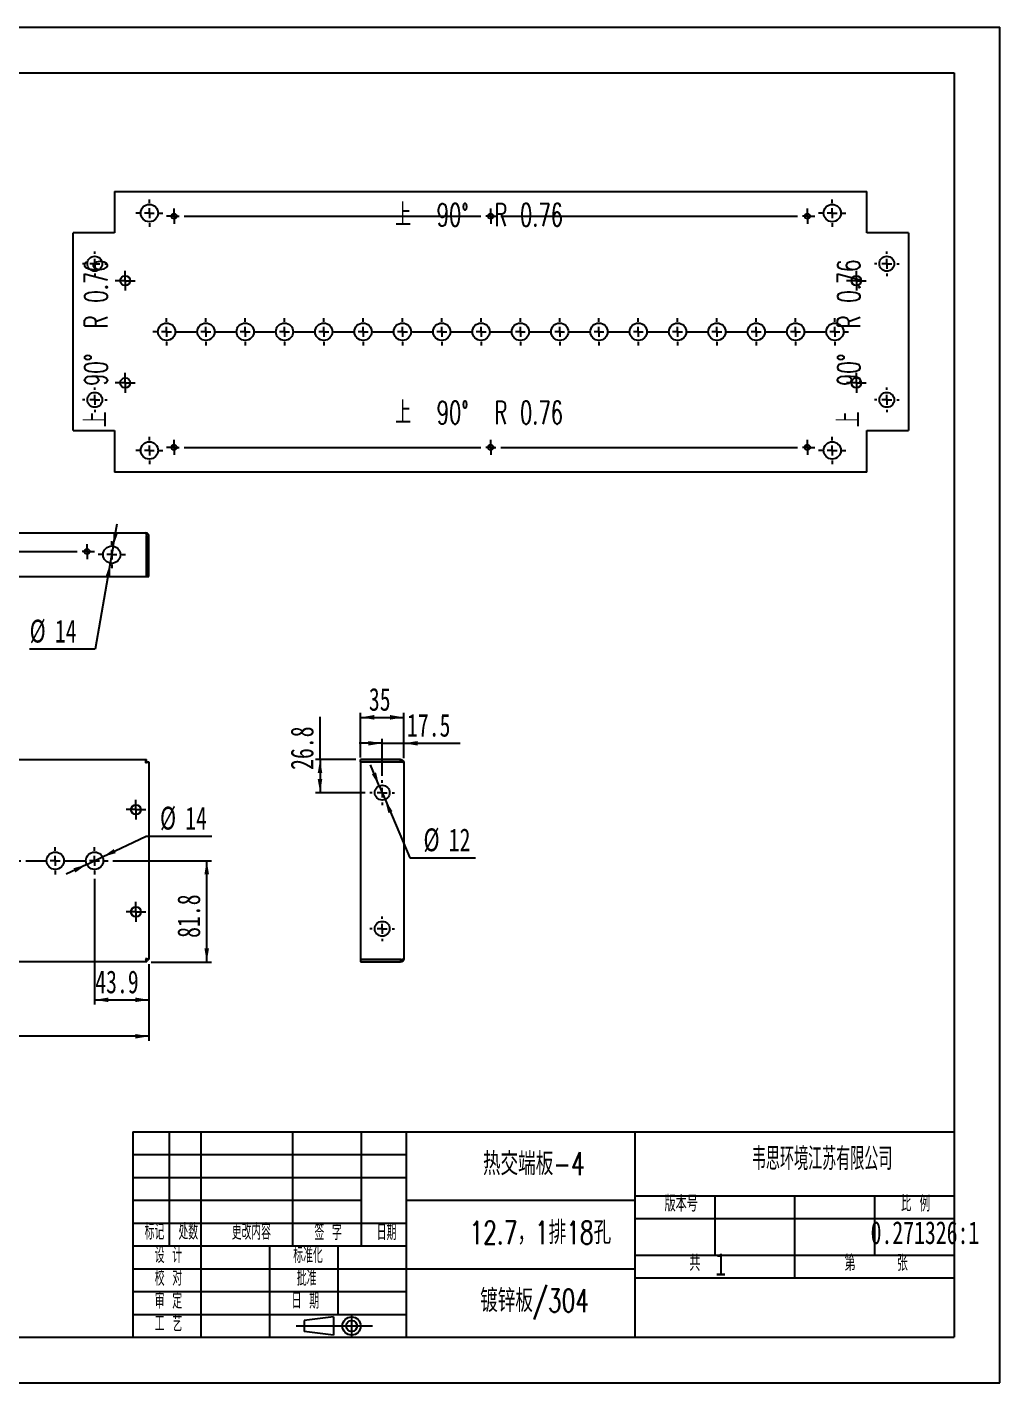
# Model space of a CAD drawing. Extents: x 0 to 1548, y 0 to 1095.
# Drawn here: x 762 to 1548, y 0 to 1095 of the extents above; entities that cross this region are included whole.
import ezdxf

# ---------------------------------------------------------------- set-up
doc = ezdxf.new("R2010")
doc.units = 0
doc.header["$LTSCALE"] = 3.685605
doc.layers.get('0').update_dxf_attribs({"linetype": 'CONTINUOUS'})
for name, color, linetype in [('粗实线', 7, 'CONTINUOUS'), ('细实线', 7, 'CONTINUOUS'), ('轮廓线层', 7, 'CONTINUOUS')]:
    doc.layers.add(name, color=color, linetype=linetype)
doc.styles.add('SLDTEXTSTYLE0', font='TXT', dxfattribs={"width": 0.7, "bigfont": 'bigfont'})
doc.styles.add('SLDTEXTSTYLE1', font='TXT', dxfattribs={"width": 0.56, "bigfont": 'bigfont'})
doc.styles.add('SLDTEXTSTYLE2', font='TXT', dxfattribs={"width": 0.49, "bigfont": 'bigfont'})
doc.styles.add('SLDTEXTSTYLE3', font='TXT', dxfattribs={"width": 0.54, "bigfont": 'bigfont'})
doc.styles.add('SLDTEXTSTYLE4', font='TXT', dxfattribs={"width": 0.63, "bigfont": 'bigfont'})
doc.styles.add('SLDTEXTSTYLE5', font='TXT', dxfattribs={"width": 0.586667, "bigfont": 'bigfont'})
doc.styles.add('SLDTEXTSTYLE6', font='TXT', dxfattribs={"width": 0.7})
doc.styles.add('SLDTEXTSTYLE7', font='TXT', dxfattribs={"width": 0.628571, "bigfont": 'bigfont'})
doc.dimstyles.new('SLDDIMSTYLE0', dxfattribs={"dimtxt": 18.428024, "dimasz": 11.056814, "dimexe": 0, "dimexo": 0.0625, "dimgap": 4.607006, "dimtad": 2, "dimdec": 1, "dimrnd": 1e-09, "dimzin": 12, "dimtxsty": 'SLDTEXTSTYLE6', "dimsah": 1, "dimcen": 0.09, "dimazin": 3, "dimtfac": 1, "dimtdec": 1, "dimtofl": 0, "dimtmove": 0, "dimatfit": 3, "dimtolj": 1, "dimtzin": 12})
doc.dimstyles.new('SLDDIMSTYLE1', dxfattribs={"dimtxt": 18.428024, "dimasz": 11.056814, "dimexe": 0, "dimexo": 0.0625, "dimgap": 4.607006, "dimtad": 0, "dimtih": 1, "dimtoh": 1, "dimdec": 1, "dimrnd": 1e-09, "dimzin": 12, "dimtxsty": 'SLDTEXTSTYLE6', "dimsah": 1, "dimcen": 0, "dimazin": 3, "dimtfac": 1, "dimtdec": 1, "dimtmove": 0, "dimatfit": 3, "dimtolj": 1, "dimtzin": 12})
doc.dimstyles.new('SLDDIMSTYLE2', dxfattribs={"dimtxt": 18.428024, "dimasz": 11.056814, "dimexe": 0, "dimexo": 0.0625, "dimgap": 4.607006, "dimtad": 2, "dimdec": 1, "dimrnd": 1e-09, "dimzin": 12, "dimtxsty": 'SLDTEXTSTYLE6', "dimsah": 1, "dimcen": 0.09, "dimazin": 3, "dimtfac": 1, "dimtdec": 1, "dimtmove": 0, "dimatfit": 3, "dimtolj": 1, "dimtzin": 12})

# ---------------------------------------------------------------- blocks, each defined once
blk = doc.blocks.new('块6')
at = {"color": 7, "linetype": 'CONTINUOUS'}
for p, q in [((469, 572.2), (439.5, 568.5)), ((439.5, 568.5), (439.5, 557.5)), ((469, 572.2), (469, 553.8)), ((469, 553.8), (439.5, 557.5))]:
    blk.add_line(p, q, dxfattribs=at)
at = {"layer": '轮廓线层', "color": 7}
for p, q in [((431.2, 562.9), (508.3, 562.9)), ((487.3, 573.8), (487.3, 552))]:
    blk.add_line(p, q, dxfattribs=at)
for radius in [9.21, 5.53]:
    blk.add_circle((487.3, 562.9), radius, dxfattribs=at)
blk = doc.blocks.new('_D')
at = {"layer": '细实线'}
for p, q in [((249.2, 338.1), (249.2, 276.1)), ((860.7, 338.1), (860.7, 276.1)), ((860.7, 279.8), (249.2, 279.8))]:
    blk.add_line(p, q, dxfattribs=at)
for points in [[(249.2, 279.8), (260.3, 278), (260.3, 281.7)], [(860.7, 279.8), (849.6, 281.7), (849.6, 278)]]:
    blk.add_solid(points, dxfattribs=at)
at = {"layer": '细实线', "insert": (528.1, 303.6), "char_height": 18.43, "attachment_point": 1, "style": 'SLDTEXTSTYLE6'}
blk.add_mtext('611.5', dxfattribs=at)
blk = doc.blocks.new('_D_2')
at = {"layer": '细实线'}
for p, q in [((816.8, 406.9), (816.8, 305.6)), ((860.7, 338.1), (860.7, 305.6)), ((816.8, 309.3), (860.7, 309.3))]:
    blk.add_line(p, q, dxfattribs=at)
for points in [[(816.8, 309.3), (827.9, 307.4), (827.9, 311.1)], [(860.7, 309.3), (849.6, 311.1), (849.6, 307.4)]]:
    blk.add_solid(points, dxfattribs=at)
at = {"layer": '细实线', "insert": (817.3, 333), "char_height": 18.43, "attachment_point": 1, "style": 'SLDTEXTSTYLE6'}
blk.add_mtext('43.9', dxfattribs=at)
blk = doc.blocks.new('_D_3')
at = {"layer": '细实线'}
for p, q in [((831.5, 421.6), (911.1, 421.6)), ((907.4, 339.8), (907.4, 421.6)), ((862.4, 339.8), (911.1, 339.8))]:
    blk.add_line(p, q, dxfattribs=at)
for points in [[(907.4, 421.6), (905.5, 410.5), (909.2, 410.5)], [(907.4, 339.8), (909.2, 350.9), (905.5, 350.9)]]:
    blk.add_solid(points, dxfattribs=at)
at = {"layer": '细实线', "insert": (883.6, 359.3), "char_height": 18.43, "attachment_point": 1, "rotation": 90, "style": 'SLDTEXTSTYLE6'}
blk.add_mtext('81.8', dxfattribs=at)
blk = doc.blocks.new('_D_4')
at = {"layer": '细实线'}
for p, q in [((823.1, 424.6), (858.5, 441.4)), ((858.5, 441.4), (911.4, 441.4)), ((810.5, 418.6), (793.8, 410.6)), ((810.5, 418.6), (823.1, 424.6))]:
    blk.add_line(p, q, dxfattribs=at)
for points in [[(823.1, 424.6), (833.9, 427.7), (832.3, 431)], [(810.5, 418.6), (799.7, 415.5), (801.3, 412.1)]]:
    blk.add_solid(points, dxfattribs=at)
at = {"layer": '细实线', "char_height": 18.43, "attachment_point": 1, "style": 'SLDTEXTSTYLE6'}
for s, insert in [('%%c', (869.6, 465.2)), ('14', (890, 465.2))]:
    blk.add_mtext(s, dxfattribs=dict(at, insert=insert))
blk = doc.blocks.new('SW_CENTERMARKSYMBOL_0')
at = {"layer": '细实线', "color": 0}
for p, q in [((-508, 8), (-508, 11)), ((-476.25, 8), (-476.25, 11)), ((-444.5, 8), (-444.5, 11)), ((-412.75, 8), (-412.75, 11)), ((-381, 8), (-381, 11)), ((-349.25, 8), (-349.25, 11)), ((-317.5, 8), (-317.5, 11)), ((-285.75, 8), (-285.75, 11)), ((-254, 8), (-254, 11)), ((-222.25, 8), (-222.25, 11)), ((-190.5, 8), (-190.5, 11)), ((-158.75, 8), (-158.75, 11)), ((-127, 8), (-127, 11)), ((-95.25, 8), (-95.25, 11)), ((-63.5, 8), (-63.5, 11)), ((-31.75, 8), (-31.75, 11)), ((0, 8), (0, 11)), ((31.75, 8), (31.75, 11)), ((-516, 0), (-519, 0)), ((-508, 0), (-512, 0)), ((-508, 0), (-508, 4)), ((-508, 0), (-508, -4)), ((-508, 0), (-504, 0)), ((-500, 0), (-484.25, 0)), ((-476.25, 0), (-480.25, 0)), ((-476.25, 0), (-476.25, 4)), ((-476.25, 0), (-476.25, -4)), ((-476.25, 0), (-472.25, 0)), ((-468.25, 0), (-452.5, 0)), ((-444.5, 0), (-448.5, 0)), ((-444.5, 0), (-444.5, 4)), ((-444.5, 0), (-444.5, -4)), ((-444.5, 0), (-440.5, 0)), ((-436.5, 0), (-420.75, 0)), ((-412.75, 0), (-416.75, 0)), ((-412.75, 0), (-412.75, 4)), ((-412.75, 0), (-412.75, -4)), ((-412.75, 0), (-408.75, 0)), ((-404.75, 0), (-389, 0)), ((-381, 0), (-385, 0)), ((-381, 0), (-381, 4)), ((-381, 0), (-381, -4)), ((-381, 0), (-377, 0)), ((-373, 0), (-357.25, 0)), ((-349.25, 0), (-353.25, 0)), ((-349.25, 0), (-349.25, 4)), ((-349.25, 0), (-349.25, -4)), ((-349.25, 0), (-345.25, 0)), ((-341.25, 0), (-325.5, 0)), ((-317.5, 0), (-321.5, 0)), ((-317.5, 0), (-317.5, 4)), ((-317.5, 0), (-317.5, -4)), ((-317.5, 0), (-313.5, 0)), ((-309.5, 0), (-293.75, 0)), ((-285.75, 0), (-289.75, 0)), ((-285.75, 0), (-285.75, 4)), ((-285.75, 0), (-285.75, -4)), ((-285.75, 0), (-281.75, 0)), ((-277.75, 0), (-262, 0)), ((-254, 0), (-258, 0)), ((-254, 0), (-254, 4)), ((-254, 0), (-254, -4)), ((-254, 0), (-250, 0)), ((-246, 0), (-230.25, 0)), ((-222.25, 0), (-226.25, 0)), ((-222.25, 0), (-222.25, 4)), ((-222.25, 0), (-222.25, -4)), ((-222.25, 0), (-218.25, 0)), ((-214.25, 0), (-198.5, 0)), ((-190.5, 0), (-194.5, 0)), ((-190.5, 0), (-190.5, 4)), ((-190.5, 0), (-190.5, -4)), ((-190.5, 0), (-186.5, 0)), ((-182.5, 0), (-166.75, 0)), ((-158.75, 0), (-162.75, 0)), ((-158.75, 0), (-158.75, 4)), ((-158.75, 0), (-158.75, -4)), ((-158.75, 0), (-154.75, 0)), ((-150.75, 0), (-135, 0)), ((-127, 0), (-131, 0)), ((-127, 0), (-127, 4)), ((-127, 0), (-127, -4)), ((-127, 0), (-123, 0)), ((-119, 0), (-103.25, 0)), ((-95.25, 0), (-99.25, 0)), ((-95.25, 0), (-95.25, 4)), ((-95.25, 0), (-95.25, -4)), ((-95.25, 0), (-91.25, 0)), ((-87.25, 0), (-71.5, 0)), ((-63.5, 0), (-67.5, 0)), ((-63.5, 0), (-63.5, 4)), ((-63.5, 0), (-63.5, -4)), ((-63.5, 0), (-59.5, 0)), ((-55.5, 0), (-39.75, 0)), ((-31.75, 0), (-35.75, 0)), ((-31.75, 0), (-31.75, 4)), ((-31.75, 0), (-31.75, -4)), ((-31.75, 0), (-27.75, 0)), ((-23.75, 0), (-8, 0)), ((0, 0), (-4, 0)), ((0, 0), (0, 4)), ((0, 0), (0, -4)), ((0, 0), (4, 0)), ((8, 0), (23.75, 0)), ((31.75, 0), (27.75, 0)), ((31.75, 0), (31.75, 4)), ((31.75, 0), (31.75, -4)), ((31.75, 0), (35.75, 0)), ((39.75, 0), (42.75, 0)), ((-508, -8), (-508, -11)), ((-476.25, -8), (-476.25, -11)), ((-444.5, -8), (-444.5, -11)), ((-412.75, -8), (-412.75, -11)), ((-381, -8), (-381, -11)), ((-349.25, -8), (-349.25, -11)), ((-317.5, -8), (-317.5, -11)), ((-285.75, -8), (-285.75, -11)), ((-254, -8), (-254, -11)), ((-222.25, -8), (-222.25, -11)), ((-190.5, -8), (-190.5, -11)), ((-158.75, -8), (-158.75, -11)), ((-127, -8), (-127, -11)), ((-95.25, -8), (-95.25, -11)), ((-63.5, -8), (-63.5, -11)), ((-31.75, -8), (-31.75, -11)), ((0, -8), (0, -11)), ((31.75, -8), (31.75, -11))]:
    blk.add_line(p, q, dxfattribs=at)
blk = doc.blocks.new('SW_CENTERMARKSYMBOL_2')
at = {"layer": '细实线', "color": 0}
for p, q in [((-4, 0), (-8, 0)), ((0, 0), (-4, 0)), ((0, 4), (0, 8)), ((0, 0), (0, 4)), ((0, 0), (0, -4)), ((0, 0), (4, 0)), ((4, 0), (8, 0)), ((0, -4), (0, -8))]:
    blk.add_line(p, q, dxfattribs=at)
blk = doc.blocks.new('SW_CENTERMARKSYMBOL_3')
at = {"layer": '细实线', "color": 0}
for p, q in [((-4, 0), (-8, 0)), ((0, 0), (-4, 0)), ((0, 4), (0, 8)), ((0, 0), (0, 4)), ((0, 0), (0, -4)), ((0, 0), (4, 0)), ((4, 0), (8, 0)), ((0, -4), (0, -8))]:
    blk.add_line(p, q, dxfattribs=at)
blk = doc.blocks.new('_D_9')
at = {"layer": '细实线'}
for p, q in [((1031.6, 505), (1031.6, 541)), ((1031.6, 537.3), (1066.6, 537.3)), ((1066.6, 504.3), (1066.6, 541))]:
    blk.add_line(p, q, dxfattribs=at)
for points in [[(1031.6, 537.3), (1042.6, 535.5), (1042.6, 539.2)], [(1066.6, 537.3), (1055.5, 539.2), (1055.5, 535.5)]]:
    blk.add_solid(points, dxfattribs=at)
at = {"layer": '细实线', "insert": (1038.3, 561.1), "char_height": 18.43, "attachment_point": 1, "style": 'SLDTEXTSTYLE6'}
blk.add_mtext('35', dxfattribs=at)
blk = doc.blocks.new('_D_10')
at = {"layer": '细实线'}
for p, q in [((1049.1, 516.4), (1030.6, 516.4)), ((1049.1, 490.2), (1049.1, 520.1)), ((1049.1, 516.4), (1066.6, 516.4)), ((1066.6, 504.3), (1066.6, 520.1)), ((1066.6, 516.4), (1112, 516.4))]:
    blk.add_line(p, q, dxfattribs=at)
for points in [[(1049.1, 516.4), (1038, 518.2), (1038, 514.6)], [(1066.6, 516.4), (1077.6, 514.6), (1077.6, 518.2)]]:
    blk.add_solid(points, dxfattribs=at)
at = {"layer": '细实线', "insert": (1069.1, 540.2), "char_height": 18.43, "attachment_point": 1, "style": 'SLDTEXTSTYLE6'}
blk.add_mtext('17.5', dxfattribs=at)
blk = doc.blocks.new('_D_11')
at = {"layer": '细实线'}
for p, q in [((998.9, 503.3), (998.9, 537.8)), ((1027.9, 503.3), (995.2, 503.3)), ((998.9, 503.3), (998.9, 476.5)), ((1035.4, 476.5), (995.2, 476.5))]:
    blk.add_line(p, q, dxfattribs=at)
for points in [[(998.9, 503.3), (997, 492.3), (1000.7, 492.3)], [(998.9, 476.5), (1000.7, 487.6), (997, 487.6)]]:
    blk.add_solid(points, dxfattribs=at)
at = {"layer": '细实线', "insert": (975.1, 494.9), "char_height": 18.43, "attachment_point": 1, "rotation": 90, "style": 'SLDTEXTSTYLE6'}
blk.add_mtext('26.8', dxfattribs=at)
blk = doc.blocks.new('_D_12')
at = {"layer": '细实线'}
for p, q in [((1046.7, 482), (1039.5, 499)), ((1046.7, 482), (1051.4, 471)), ((1051.4, 471), (1071.4, 424)), ((1071.4, 424), (1124.3, 424))]:
    blk.add_line(p, q, dxfattribs=at)
for points in [[(1046.7, 482), (1044.1, 492.9), (1040.7, 491.5)], [(1051.4, 471), (1054, 460.1), (1057.4, 461.5)]]:
    blk.add_solid(points, dxfattribs=at)
at = {"layer": '细实线', "char_height": 18.43, "attachment_point": 1, "style": 'SLDTEXTSTYLE6'}
for s, insert in [('%%c', (1082.4, 447.7)), ('12', (1102.8, 447.7))]:
    blk.add_mtext(s, dxfattribs=dict(at, insert=insert))
blk = doc.blocks.new('SW_CENTERMARKSYMBOL_5')
at = {"layer": '细实线', "color": 0}
for p, q in [((-8, 0), (-10, 0)), ((0, 0), (-4, 0)), ((0, 8), (0, 10)), ((0, 0), (0, 4)), ((0, 0), (0, -4)), ((0, 0), (4, 0)), ((8, 0), (10, 0)), ((0, -8), (0, -10))]:
    blk.add_line(p, q, dxfattribs=at)
blk = doc.blocks.new('SW_CENTERMARKSYMBOL_6')
at = {"layer": '细实线', "color": 0}
for p, q in [((-8, 0), (-10, 0)), ((0, 0), (-4, 0)), ((0, 8), (0, 10)), ((0, 0), (0, 4)), ((0, 0), (0, -4)), ((0, 0), (4, 0)), ((8, 0), (10, 0)), ((0, -8), (0, -10))]:
    blk.add_line(p, q, dxfattribs=at)
blk = doc.blocks.new('_D_17')
at = {"layer": '细实线'}
for p, q in [((831.9, 675.6), (835.1, 693.7)), ((831.9, 675.6), (829.5, 661.8)), ((829.5, 661.8), (817.2, 592.4)), ((817.2, 592.4), (764.3, 592.4))]:
    blk.add_line(p, q, dxfattribs=at)
for points in [[(831.9, 675.6), (835.7, 686.1), (832, 686.8)], [(829.5, 661.8), (825.7, 651.2), (829.4, 650.6)]]:
    blk.add_solid(points, dxfattribs=at)
at = {"layer": '细实线', "char_height": 18.43, "attachment_point": 1, "style": 'SLDTEXTSTYLE6'}
for s, insert in [('%%c', (764.3, 616.2)), ('14', (784.7, 616.2))]:
    blk.add_mtext(s, dxfattribs=dict(at, insert=insert))
blk = doc.blocks.new('SW_CENTERMARKSYMBOL_8')
at = {"layer": '细实线', "color": 0}
for p, q in [((0, 8), (0, 11)), ((-8, 0), (-11, 0)), ((0, 0), (-4, 0)), ((0, 0), (0, 4)), ((0, 0), (0, -4)), ((0, 0), (4, 0)), ((8, 0), (11, 0)), ((0, -8), (0, -11))]:
    blk.add_line(p, q, dxfattribs=at)
blk = doc.blocks.new('SW_CENTERMARKSYMBOL_9')
at = {"layer": '细实线', "color": 0}
for p, q in [((-259.75, 0), (-261.85, 0)), ((-255.75, 0), (-259.75, 0)), ((-255.75, 4), (-255.75, 6.1)), ((-255.75, 0), (-255.75, 4)), ((-255.75, 0), (-255.75, -4)), ((-255.75, 0), (-251.75, 0)), ((-247.75, 0), (-8, 0)), ((0, 0), (-4, 0)), ((0, 4), (0, 6.1)), ((0, 0), (0, 4)), ((0, 0), (0, -4)), ((0, 0), (4, 0)), ((8, 0), (247.75, 0)), ((255.75, 0), (251.75, 0)), ((255.75, 4), (255.75, 6.1)), ((255.75, 0), (255.75, 4)), ((255.75, 0), (255.75, -4)), ((255.75, 0), (259.75, 0)), ((259.75, 0), (261.85, 0)), ((-255.75, -4), (-255.75, -6.1)), ((0, -4), (0, -6.1)), ((255.75, -4), (255.75, -6.1))]:
    blk.add_line(p, q, dxfattribs=at)
blk = doc.blocks.new('SW_CENTERMARKSYMBOL_10')
at = {"layer": '细实线', "color": 0}
for p, q in [((-31.75, 8), (-31.75, 11)), ((0, 8), (0, 11)), ((31.75, 8), (31.75, 11)), ((63.5, 8), (63.5, 11)), ((95.25, 8), (95.25, 11)), ((127, 8), (127, 11)), ((158.75, 8), (158.75, 11)), ((190.5, 8), (190.5, 11)), ((222.25, 8), (222.25, 11)), ((254, 8), (254, 11)), ((285.75, 8), (285.75, 11)), ((317.5, 8), (317.5, 11)), ((349.25, 8), (349.25, 11)), ((381, 8), (381, 11)), ((412.75, 8), (412.75, 11)), ((444.5, 8), (444.5, 11)), ((476.25, 8), (476.25, 11)), ((508, 8), (508, 11)), ((-39.75, 0), (-42.75, 0)), ((-31.75, 0), (-35.75, 0)), ((-31.75, 0), (-31.75, 4)), ((-31.75, 0), (-31.75, -4)), ((-31.75, 0), (-27.75, 0)), ((-23.75, 0), (-8, 0)), ((0, 0), (-4, 0)), ((0, 0), (0, 4)), ((0, 0), (0, -4)), ((0, 0), (4, 0)), ((8, 0), (23.75, 0)), ((31.75, 0), (27.75, 0)), ((31.75, 0), (31.75, 4)), ((31.75, 0), (31.75, -4)), ((31.75, 0), (35.75, 0)), ((39.75, 0), (55.5, 0)), ((63.5, 0), (59.5, 0)), ((63.5, 0), (63.5, 4)), ((63.5, 0), (63.5, -4)), ((63.5, 0), (67.5, 0)), ((71.5, 0), (87.25, 0)), ((95.25, 0), (91.25, 0)), ((95.25, 0), (95.25, 4)), ((95.25, 0), (95.25, -4)), ((95.25, 0), (99.25, 0)), ((103.25, 0), (119, 0)), ((127, 0), (123, 0)), ((127, 0), (127, 4)), ((127, 0), (127, -4)), ((127, 0), (131, 0)), ((135, 0), (150.75, 0)), ((158.75, 0), (154.75, 0)), ((158.75, 0), (158.75, 4)), ((158.75, 0), (158.75, -4)), ((158.75, 0), (162.75, 0)), ((166.75, 0), (182.5, 0)), ((190.5, 0), (186.5, 0)), ((190.5, 0), (190.5, 4)), ((190.5, 0), (190.5, -4)), ((190.5, 0), (194.5, 0)), ((198.5, 0), (214.25, 0)), ((222.25, 0), (218.25, 0)), ((222.25, 0), (222.25, 4)), ((222.25, 0), (222.25, -4)), ((222.25, 0), (226.25, 0)), ((230.25, 0), (246, 0)), ((254, 0), (250, 0)), ((254, 0), (254, 4)), ((254, 0), (254, -4)), ((254, 0), (258, 0)), ((262, 0), (277.75, 0)), ((285.75, 0), (281.75, 0)), ((285.75, 0), (285.75, 4)), ((285.75, 0), (285.75, -4)), ((285.75, 0), (289.75, 0)), ((293.75, 0), (309.5, 0)), ((317.5, 0), (313.5, 0)), ((317.5, 0), (317.5, 4)), ((317.5, 0), (317.5, -4)), ((317.5, 0), (321.5, 0)), ((325.5, 0), (341.25, 0)), ((349.25, 0), (345.25, 0)), ((349.25, 0), (349.25, 4)), ((349.25, 0), (349.25, -4)), ((349.25, 0), (353.25, 0)), ((357.25, 0), (373, 0)), ((381, 0), (377, 0)), ((381, 0), (381, 4)), ((381, 0), (381, -4)), ((381, 0), (385, 0)), ((389, 0), (404.75, 0)), ((412.75, 0), (408.75, 0)), ((412.75, 0), (412.75, 4)), ((412.75, 0), (412.75, -4)), ((412.75, 0), (416.75, 0)), ((420.75, 0), (436.5, 0)), ((444.5, 0), (440.5, 0)), ((444.5, 0), (444.5, 4)), ((444.5, 0), (444.5, -4)), ((444.5, 0), (448.5, 0)), ((452.5, 0), (468.25, 0)), ((476.25, 0), (472.25, 0)), ((476.25, 0), (476.25, 4)), ((476.25, 0), (476.25, -4)), ((476.25, 0), (480.25, 0)), ((484.25, 0), (500, 0)), ((508, 0), (504, 0)), ((508, 0), (508, 4)), ((508, 0), (508, -4)), ((508, 0), (512, 0)), ((516, 0), (519, 0)), ((-31.75, -8), (-31.75, -11)), ((0, -8), (0, -11)), ((31.75, -8), (31.75, -11)), ((63.5, -8), (63.5, -11)), ((95.25, -8), (95.25, -11)), ((127, -8), (127, -11)), ((158.75, -8), (158.75, -11)), ((190.5, -8), (190.5, -11)), ((222.25, -8), (222.25, -11)), ((254, -8), (254, -11)), ((285.75, -8), (285.75, -11)), ((317.5, -8), (317.5, -11)), ((349.25, -8), (349.25, -11)), ((381, -8), (381, -11)), ((412.75, -8), (412.75, -11)), ((444.5, -8), (444.5, -11)), ((476.25, -8), (476.25, -11)), ((508, -8), (508, -11))]:
    blk.add_line(p, q, dxfattribs=at)
blk = doc.blocks.new('SW_CENTERMARKSYMBOL_11')
at = {"layer": '细实线', "color": 0}
for p, q in [((-4, 0), (-8, 0)), ((0, 0), (-4, 0)), ((0, 4), (0, 8)), ((0, 0), (0, 4)), ((0, 0), (0, -4)), ((0, 0), (4, 0)), ((4, 0), (8, 0)), ((0, -4), (0, -8))]:
    blk.add_line(p, q, dxfattribs=at)
blk = doc.blocks.new('SW_CENTERMARKSYMBOL_12')
at = {"layer": '细实线', "color": 0}
for p, q in [((-4, 0), (-8, 0)), ((0, 0), (-4, 0)), ((0, 4), (0, 8)), ((0, 0), (0, 4)), ((0, 0), (0, -4)), ((0, 0), (4, 0)), ((4, 0), (8, 0)), ((0, -4), (0, -8))]:
    blk.add_line(p, q, dxfattribs=at)
blk = doc.blocks.new('SW_CENTERMARKSYMBOL_13')
at = {"layer": '细实线', "color": 0}
for p, q in [((-4, 0), (-8, 0)), ((0, 0), (-4, 0)), ((0, 4), (0, 8)), ((0, 0), (0, 4)), ((0, 0), (0, -4)), ((0, 0), (4, 0)), ((4, 0), (8, 0)), ((0, -4), (0, -8))]:
    blk.add_line(p, q, dxfattribs=at)
blk = doc.blocks.new('SW_CENTERMARKSYMBOL_14')
at = {"layer": '细实线', "color": 0}
for p, q in [((-4, 0), (-8, 0)), ((0, 0), (-4, 0)), ((0, 4), (0, 8)), ((0, 0), (0, 4)), ((0, 0), (0, -4)), ((0, 0), (4, 0)), ((4, 0), (8, 0)), ((0, -4), (0, -8))]:
    blk.add_line(p, q, dxfattribs=at)
blk = doc.blocks.new('SW_CENTERMARKSYMBOL_15')
at = {"layer": '细实线', "color": 0}
for p, q in [((-8, 0), (-10, 0)), ((0, 0), (-4, 0)), ((0, 8), (0, 10)), ((0, 0), (0, 4)), ((0, 0), (0, -4)), ((0, 0), (4, 0)), ((8, 0), (10, 0)), ((0, -8), (0, -10))]:
    blk.add_line(p, q, dxfattribs=at)
blk = doc.blocks.new('SW_CENTERMARKSYMBOL_16')
at = {"layer": '细实线', "color": 0}
for p, q in [((-8, 0), (-10, 0)), ((0, 0), (-4, 0)), ((0, 8), (0, 10)), ((0, 0), (0, 4)), ((0, 0), (0, -4)), ((0, 0), (4, 0)), ((8, 0), (10, 0)), ((0, -8), (0, -10))]:
    blk.add_line(p, q, dxfattribs=at)
blk = doc.blocks.new('SW_CENTERMARKSYMBOL_17')
at = {"layer": '细实线', "color": 0}
for p, q in [((0, 8), (0, 11)), ((-8, 0), (-11, 0)), ((0, 0), (-4, 0)), ((0, 0), (0, 4)), ((0, 0), (0, -4)), ((0, 0), (4, 0)), ((8, 0), (11, 0)), ((0, -8), (0, -11))]:
    blk.add_line(p, q, dxfattribs=at)
blk = doc.blocks.new('SW_CENTERMARKSYMBOL_18')
at = {"layer": '细实线', "color": 0}
for p, q in [((0, 8), (0, 11)), ((-8, 0), (-11, 0)), ((0, 0), (-4, 0)), ((0, 0), (0, 4)), ((0, 0), (0, -4)), ((0, 0), (4, 0)), ((8, 0), (11, 0)), ((0, -8), (0, -11))]:
    blk.add_line(p, q, dxfattribs=at)
blk = doc.blocks.new('SW_CENTERMARKSYMBOL_19')
at = {"layer": '细实线', "color": 0}
for p, q in [((-259.75, 0), (-261.85, 0)), ((-255.75, 0), (-259.75, 0)), ((-255.75, 4), (-255.75, 6.1)), ((-255.75, 0), (-255.75, 4)), ((-255.75, 0), (-255.75, -4)), ((-255.75, 0), (-251.75, 0)), ((-247.75, 0), (-8, 0)), ((0, 0), (-4, 0)), ((0, 4), (0, 6.1)), ((0, 0), (0, 4)), ((0, 0), (0, -4)), ((0, 0), (4, 0)), ((8, 0), (247.75, 0)), ((255.75, 0), (251.75, 0)), ((255.75, 4), (255.75, 6.1)), ((255.75, 0), (255.75, 4)), ((255.75, 0), (255.75, -4)), ((255.75, 0), (259.75, 0)), ((259.75, 0), (261.85, 0)), ((-255.75, -4), (-255.75, -6.1)), ((0, -4), (0, -6.1)), ((255.75, -4), (255.75, -6.1))]:
    blk.add_line(p, q, dxfattribs=at)
blk = doc.blocks.new('SW_CENTERMARKSYMBOL_20')
at = {"layer": '细实线', "color": 0}
for p, q in [((-8, 0), (-10, 0)), ((0, 0), (-4, 0)), ((0, 8), (0, 10)), ((0, 0), (0, 4)), ((0, 0), (0, -4)), ((0, 0), (4, 0)), ((8, 0), (10, 0)), ((0, -8), (0, -10))]:
    blk.add_line(p, q, dxfattribs=at)
blk = doc.blocks.new('SW_CENTERMARKSYMBOL_21')
at = {"layer": '细实线', "color": 0}
for p, q in [((-8, 0), (-10, 0)), ((0, 0), (-4, 0)), ((0, 8), (0, 10)), ((0, 0), (0, 4)), ((0, 0), (0, -4)), ((0, 0), (4, 0)), ((8, 0), (10, 0)), ((0, -8), (0, -10))]:
    blk.add_line(p, q, dxfattribs=at)
blk = doc.blocks.new('SW_CENTERMARKSYMBOL_22')
at = {"layer": '细实线', "color": 0}
for p, q in [((0, 8), (0, 11)), ((-8, 0), (-11, 0)), ((0, 0), (-4, 0)), ((0, 0), (0, 4)), ((0, 0), (0, -4)), ((0, 0), (4, 0)), ((8, 0), (11, 0)), ((0, -8), (0, -11))]:
    blk.add_line(p, q, dxfattribs=at)
blk = doc.blocks.new('SW_CENTERMARKSYMBOL_23')
at = {"layer": '细实线', "color": 0}
for p, q in [((0, 8), (0, 11)), ((-8, 0), (-11, 0)), ((0, 0), (-4, 0)), ((0, 0), (0, 4)), ((0, 0), (0, -4)), ((0, 0), (4, 0)), ((8, 0), (11, 0)), ((0, -8), (0, -11))]:
    blk.add_line(p, q, dxfattribs=at)
blk = doc.blocks.new('SW_CENTERMARKSYMBOL_24')
at = {"layer": '细实线', "color": 0}
for p, q in [((-259.75, 0), (-261.85, 0)), ((-255.75, 0), (-259.75, 0)), ((-255.75, 4), (-255.75, 6.1)), ((-255.75, 0), (-255.75, 4)), ((-255.75, 0), (-255.75, -4)), ((-255.75, 0), (-251.75, 0)), ((-247.75, 0), (-8, 0)), ((0, 0), (-4, 0)), ((0, 4), (0, 6.1)), ((0, 0), (0, 4)), ((0, 0), (0, -4)), ((0, 0), (4, 0)), ((8, 0), (247.75, 0)), ((255.75, 0), (251.75, 0)), ((255.75, 4), (255.75, 6.1)), ((255.75, 0), (255.75, 4)), ((255.75, 0), (255.75, -4)), ((255.75, 0), (259.75, 0)), ((259.75, 0), (261.85, 0)), ((-255.75, -4), (-255.75, -6.1)), ((0, -4), (0, -6.1)), ((255.75, -4), (255.75, -6.1))]:
    blk.add_line(p, q, dxfattribs=at)

msp = doc.modelspace()

# ---------------------------------------------------------------- linework, layer by layer
at = {"color": 7, "linetype": 'CONTINUOUS'}
for p, q in [((832.99, 961.97), (832.99, 928.42)), ((832.99, 961.97), (1440.55, 961.97)), ((1440.55, 928.42), (1440.55, 961.97)), ((799.44, 768.86), (799.44, 928.42)), ((832.99, 928.42), (799.44, 928.42)), ((1474.1, 928.42), (1440.55, 928.42)), ((1474.1, 928.42), (1474.1, 768.86)), ((799.44, 768.86), (832.99, 768.86)), ((832.99, 768.86), (832.99, 735.31)), ((1440.55, 768.86), (1474.1, 768.86)), ((1440.55, 735.31), (1440.55, 768.86)), ((1440.55, 735.31), (832.99, 735.31)), ((251.86, 686.19), (858.04, 686.19)), ((858.73, 683.53), (858.73, 651.19)), ((858.8, 651.19), (858.8, 683.53)), ((858.8, 683.53), (860.7, 683.53)), ((860.7, 651.19), (860.7, 683.53)), ((251.17, 651.19), (858.73, 651.19)), ((858.8, 651.19), (860.7, 651.19)), ((251.17, 503.32), (858.73, 503.32)), ((858.73, 501.42), (858.73, 503.32)), ((858.8, 501.35), (860.7, 501.35)), ((860.7, 501.35), (860.7, 341.79)), ((1031.56, 501.42), (1031.56, 503.32)), ((1063.9, 503.32), (1031.56, 503.32)), ((1063.9, 501.42), (1031.56, 501.42)), ((1031.56, 501.35), (1031.56, 341.79)), ((1031.56, 501.35), (1063.9, 501.35)), ((1063.9, 501.42), (1063.9, 503.32)), ((1066.56, 500.66), (1066.56, 342.48)), ((858.73, 339.82), (251.17, 339.82)), ((858.73, 341.72), (858.73, 339.82)), ((858.8, 341.79), (860.7, 341.79)), ((1063.9, 341.79), (1031.56, 341.79)), ((1031.56, 341.72), (1031.56, 339.82)), ((1031.56, 341.72), (1063.9, 341.72)), ((1031.56, 339.82), (1063.9, 339.82)), ((1063.9, 341.72), (1063.9, 339.82))]:
    msp.add_line(p, q, dxfattribs=at)
for centre, radius in [((861.02, 944.47), 7), ((881.02, 941.97), 2.1), ((1136.77, 941.97), 2.1), ((1392.52, 941.97), 2.1), ((1412.52, 944.47), 7), ((816.94, 903.59), 6), ((1456.6, 903.59), 6), ((841.52, 889.89), 4), ((1432.02, 889.89), 4), ((874.92, 848.64), 7), ((906.67, 848.64), 7), ((938.42, 848.64), 7), ((970.17, 848.64), 7), ((1001.92, 848.64), 7), ((1033.67, 848.64), 7), ((1065.42, 848.64), 7), ((1097.17, 848.64), 7), ((1128.92, 848.64), 7), ((1160.67, 848.64), 7), ((1192.42, 848.64), 7), ((1224.17, 848.64), 7), ((1255.92, 848.64), 7), ((1287.67, 848.64), 7), ((1319.42, 848.64), 7), ((1351.17, 848.64), 7), ((1382.92, 848.64), 7), ((1414.67, 848.64), 7), ((841.52, 807.39), 4), ((1432.02, 807.39), 4), ((816.94, 793.69), 6), ((1456.6, 793.69), 6), ((861.02, 752.81), 7), ((881.02, 755.31), 2.1), ((1136.77, 755.31), 2.1), ((1392.52, 755.31), 2.1), ((1412.52, 752.81), 7), ((810.7, 671.19), 2.1), ((830.7, 668.69), 7), ((1049.06, 476.52), 6), ((850.2, 462.82), 4), ((785.05, 421.57), 7), ((816.8, 421.57), 7), ((850.2, 380.32), 4), ((1049.06, 366.62), 6)]:
    msp.add_circle(centre, radius, dxfattribs=at)
for points, knots in [([(858.04, 686.19), (858.1, 686.19), (858.16, 686.12), (858.27, 685.86), (858.33, 685.66), (858.44, 685.17), (858.5, 684.87), (858.62, 684.23), (858.67, 683.88), (858.73, 683.53)], [0, 0, 0, 0, 0.25, 0.25, 0.5, 0.5, 0.75, 0.75, 1, 1, 1, 1]), ([(860.7, 683.53), (860.7, 683.88), (860.63, 684.23), (860.37, 684.87), (860.17, 685.17), (859.68, 685.66), (859.38, 685.86), (858.74, 686.12), (858.39, 686.19), (858.04, 686.19)], [0, 0, 0, 0, 0.25, 0.25, 0.5, 0.5, 0.75, 0.75, 1, 1, 1, 1]), ([(858.8, 683.53), (858.79, 683.63), (858.78, 683.79), (858.69, 683.91), (858.66, 683.95)], [0, 0, 0, 0, 0.6645413, 1, 1, 1, 1]), ([(858.04, 500.66), (858.1, 501.01), (858.16, 501.36), (858.27, 502), (858.33, 502.3), (858.44, 502.79), (858.5, 502.99), (858.62, 503.26), (858.67, 503.32), (858.73, 503.32)], [0, 0, 0, 0, 0.25, 0.25, 0.5, 0.5, 0.75, 0.75, 1, 1, 1, 1]), ([(858.04, 500.66), (858.1, 500.76), (858.16, 500.86), (858.27, 501.05), (858.33, 501.13), (858.44, 501.27), (858.5, 501.33), (858.62, 501.4), (858.67, 501.42), (858.73, 501.42)], [0, 0, 0, 0, 0.25, 0.25, 0.5, 0.5, 0.75, 0.75, 1, 1, 1, 1]), ([(860.7, 501.35), (860.7, 501.3), (860.63, 501.24), (860.37, 501.12), (860.17, 501.07), (859.68, 500.95), (859.38, 500.89), (858.74, 500.78), (858.39, 500.72), (858.04, 500.66)], [0, 0, 0, 0, 0.25, 0.25, 0.5, 0.5, 0.75, 0.75, 1, 1, 1, 1]), ([(858.8, 501.35), (858.8, 501.3), (858.78, 501.24), (858.71, 501.12), (858.65, 501.07), (858.51, 500.95), (858.42, 500.89), (858.24, 500.78), (858.14, 500.72), (858.04, 500.66)], [0, 0, 0, 0, 0.25, 0.25, 0.5, 0.5, 0.75, 0.75, 1, 1, 1, 1]), ([(1063.9, 503.32), (1064.24, 503.32), (1064.59, 503.26), (1065.24, 502.99), (1065.53, 502.79), (1066.02, 502.3), (1066.22, 502), (1066.49, 501.36), (1066.56, 501.01), (1066.56, 500.66)], [0, 0, 0, 0, 0.25, 0.25, 0.5, 0.5, 0.75, 0.75, 1, 1, 1, 1]), ([(1063.9, 501.42), (1064, 501.42), (1064.15, 501.41), (1064.27, 501.31), (1064.31, 501.28)], [0, 0, 0, 0, 0.6645413, 1, 1, 1, 1]), ([(1066.56, 500.66), (1066.56, 500.72), (1066.49, 500.78), (1066.22, 500.89), (1066.02, 500.95), (1065.53, 501.07), (1065.24, 501.12), (1064.59, 501.24), (1064.24, 501.3), (1063.9, 501.35)], [0, 0, 0, 0, 0.25, 0.25, 0.5, 0.5, 0.75, 0.75, 1, 1, 1, 1]), ([(860.7, 341.79), (860.7, 341.85), (860.63, 341.91), (860.37, 342.02), (860.17, 342.08), (859.68, 342.2), (859.38, 342.25), (858.74, 342.37), (858.39, 342.43), (858.04, 342.48)], [0, 0, 0, 0, 0.25, 0.25, 0.5, 0.5, 0.75, 0.75, 1, 1, 1, 1]), ([(858.04, 342.48), (858.1, 342.14), (858.16, 341.79), (858.27, 341.14), (858.33, 340.85), (858.44, 340.36), (858.5, 340.16), (858.62, 339.89), (858.67, 339.82), (858.73, 339.82)], [0, 0, 0, 0, 0.25, 0.25, 0.5, 0.5, 0.75, 0.75, 1, 1, 1, 1]), ([(858.04, 342.48), (858.16, 342.29), (858.27, 342.09), (858.5, 341.81), (858.62, 341.72), (858.73, 341.72)], [0, 0, 0, 0, 0.5, 0.5, 1, 1, 1, 1]), ([(858.8, 341.79), (858.8, 341.91), (858.72, 342.02), (858.44, 342.25), (858.24, 342.37), (858.04, 342.48)], [0, 0, 0, 0, 0.5, 0.5, 1, 1, 1, 1]), ([(1063.9, 341.79), (1064.24, 341.85), (1064.59, 341.91), (1065.24, 342.02), (1065.53, 342.08), (1066.02, 342.2), (1066.22, 342.25), (1066.49, 342.37), (1066.56, 342.43), (1066.56, 342.48)], [0, 0, 0, 0, 0.25, 0.25, 0.5, 0.5, 0.75, 0.75, 1, 1, 1, 1]), ([(1066.56, 342.48), (1066.56, 342.14), (1066.49, 341.79), (1066.22, 341.14), (1066.02, 340.85), (1065.53, 340.36), (1065.24, 340.16), (1064.59, 339.89), (1064.24, 339.82), (1063.9, 339.82)], [0, 0, 0, 0, 0.25, 0.25, 0.5, 0.5, 0.75, 0.75, 1, 1, 1, 1]), ([(1064.31, 341.87), (1064.27, 341.83), (1064.15, 341.74), (1064, 341.73), (1063.9, 341.72)], [0, 0, 0, 0, 0.3354587, 1, 1, 1, 1])]:
    msp.add_open_spline(points, degree=3, knots=knots, dxfattribs=at)
at = {"layer": '粗实线'}
for p, q in [((36.86, 1057.77), (1511.1, 1057.77)), ((1511.1, 1057.77), (1511.1, 36.86)), ((1068.83, 147.42), (1253.11, 147.42)), ((1068.83, 92.14), (1253.11, 92.14)), ((36.86, 36.86), (1511.1, 36.86))]:
    msp.add_line(p, q, dxfattribs=at)
at = {"layer": '粗实线', "color": 7}
for p, q in [((847.69, 202.71), (1511.1, 202.71)), ((847.69, 202.71), (847.69, 36.86)), ((877.17, 110.57), (877.17, 202.71)), ((902.97, 36.86), (902.97, 202.71)), ((976.69, 202.71), (976.69, 110.57)), ((1031.97, 202.71), (1031.97, 110.57)), ((1068.83, 36.86), (1068.83, 202.71)), ((1253.11, 202.71), (1253.11, 36.86)), ((1511.1, 202.71), (1511.1, 36.86)), ((1253.11, 151.11), (1511.1, 151.11)), ((1317.6, 151.11), (1317.6, 103.2)), ((1382.1, 151.11), (1382.1, 103.2)), ((1446.6, 151.11), (1446.6, 103.2)), ((1253.11, 132.68), (1511.1, 132.68)), ((847.69, 110.57), (1068.83, 110.57)), ((958.26, 36.86), (958.26, 110.57)), ((1013.54, 55.28), (1013.54, 110.57)), ((1253.11, 103.2), (1511.1, 103.2)), ((1382.1, 103.2), (1382.1, 84.77)), ((1253.11, 84.77), (1511.1, 84.77)), ((847.69, 36.86), (1068.83, 36.86)), ((1068.83, 36.86), (1511.1, 36.86))]:
    msp.add_line(p, q, dxfattribs=at)
at = {"layer": '细实线'}
for p, q in [((0, 1094.62), (1547.95, 1094.62)), ((1547.95, 0), (1547.95, 1094.62)), ((847.69, 147.42), (1031.97, 147.42)), ((847.69, 92.14), (1013.54, 92.14)), ((1013.54, 92.14), (1068.83, 92.14)), ((0, 0), (1547.95, 0))]:
    msp.add_line(p, q, dxfattribs=at)
at = {"layer": '细实线', "color": 7}
for p, q in [((847.69, 184.28), (1068.83, 184.28)), ((847.69, 165.85), (1068.83, 165.85)), ((847.69, 147.42), (1031.97, 147.42)), ((847.69, 129), (1068.83, 129)), ((847.69, 92.14), (1013.54, 92.14)), ((847.69, 73.71), (1068.83, 73.71)), ((847.69, 55.28), (1068.83, 55.28))]:
    msp.add_line(p, q, dxfattribs=at)

# ---------------------------------------------------------------- block references
at = {"layer": '细实线'}
for name, p in [('SW_CENTERMARKSYMBOL_18', (861.02, 944.47)), ('SW_CENTERMARKSYMBOL_17', (1412.52, 944.47)), ('SW_CENTERMARKSYMBOL_19', (1136.77, 941.97)), ('SW_CENTERMARKSYMBOL_16', (816.94, 903.59)), ('SW_CENTERMARKSYMBOL_21', (1456.6, 903.59)), ('SW_CENTERMARKSYMBOL_13', (841.52, 889.89)), ('SW_CENTERMARKSYMBOL_14', (1432.02, 889.89)), ('SW_CENTERMARKSYMBOL_10', (906.67, 848.64)), ('SW_CENTERMARKSYMBOL_12', (841.52, 807.39)), ('SW_CENTERMARKSYMBOL_11', (1432.02, 807.39)), ('SW_CENTERMARKSYMBOL_15', (816.94, 793.69)), ('SW_CENTERMARKSYMBOL_20', (1456.6, 793.69)), ('SW_CENTERMARKSYMBOL_23', (861.02, 752.81)), ('SW_CENTERMARKSYMBOL_24', (1136.77, 755.31)), ('SW_CENTERMARKSYMBOL_22', (1412.52, 752.81)), ('SW_CENTERMARKSYMBOL_8', (830.7, 668.69)), ('SW_CENTERMARKSYMBOL_9', (554.95, 671.19)), ('SW_CENTERMARKSYMBOL_6', (1049.06, 476.52)), ('SW_CENTERMARKSYMBOL_3', (850.2, 462.82)), ('SW_CENTERMARKSYMBOL_0', (785.05, 421.57)), ('SW_CENTERMARKSYMBOL_2', (850.2, 380.32)), ('SW_CENTERMARKSYMBOL_5', (1049.06, 366.62))]:
    msp.add_blockref(name, p, dxfattribs=at)
at = {"layer": '细实线', "xscale": 0.8, "yscale": 0.8, "zscale": 0.8}
msp.add_blockref('块6', (634.52, -404.39), dxfattribs=at)

# ---------------------------------------------------------------- texts
at = {"color": 7, "linetype": 'CONTINUOUS', "char_height": 18.428, "attachment_point": 2, "style": 'SLDTEXTSTYLE7'}
for insert in [(1127.39, 952.27), (1127.39, 792.6)]:
    msp.add_mtext('上  90°  R 0.76', dxfattribs=dict(at, insert=insert))
at = {"color": 7, "linetype": 'CONTINUOUS', "char_height": 18.428, "attachment_point": 2, "rotation": 90, "style": 'SLDTEXTSTYLE7'}
for insert in [(808.72, 839.26), (1416.8, 839.26)]:
    msp.add_mtext('上  90°  R 0.76', dxfattribs=dict(at, insert=insert))
at = {"layer": '细实线', "color": 7}
for s, insert, char_height, attachment_point, style in [('热交端板-4', (1171.58, 186.17), 18.428, 2, 'SLDTEXTSTYLE0'), ('韦思环境江苏有限公司', (1404.41, 190.21), 18.428, 2, 'SLDTEXTSTYLE1'), ('12.7，1排18孔', (1176.8, 130.55), 18.428, 2, 'SLDTEXTSTYLE0'), ('0.271326:1', (1487.42, 130.55), 18.428, 2, 'SLDTEXTSTYLE6'), ('1', (1318.01, 104.96), 18.43, 1, 'SLDTEXTSTYLE6'), ('1', (1318.01, 104.96), 18.43, 1, 'SLDTEXTSTYLE6'), ('镀锌板/304', (1172.15, 75.62), 18.428, 2, 'SLDTEXTSTYLE0')]:
    msp.add_mtext(s, dxfattribs=dict(at, insert=insert, char_height=char_height, attachment_point=attachment_point, style=style))
at = {"layer": '细实线', "char_height": 12.9, "attachment_point": 2}
for s, insert, style in [('版本号', (1290.56, 151.27), 'SLDTEXTSTYLE4'), ('比 例', (1479.79, 151.27), 'SLDTEXTSTYLE5'), ('标记', (865.18, 128.51), 'SLDTEXTSTYLE1'), ('处数', (892.46, 128.51), 'SLDTEXTSTYLE1'), ('更改内容', (943.38, 128.51), 'SLDTEXTSTYLE2'), ('签 字', (1005.45, 128.11), 'SLDTEXTSTYLE3'), ('日期', (1052.58, 128.11), 'SLDTEXTSTYLE1'), ('设 计', (876.45, 109.68), 'SLDTEXTSTYLE3'), ('标准化', (989.18, 109.68), 'SLDTEXTSTYLE1'), ('共', (1301.61, 103.26), 'SLDTEXTSTYLE4'), ('第', (1427.02, 103.26), 'SLDTEXTSTYLE4'), ('张', (1469.22, 103.26), 'SLDTEXTSTYLE4'), ('张', (1469.22, 103.26), 'SLDTEXTSTYLE4'), ('校 对', (876.45, 91.34), 'SLDTEXTSTYLE3'), ('批准', (988.09, 91.34), 'SLDTEXTSTYLE1'), ('审 定', (876.45, 72.82), 'SLDTEXTSTYLE3'), ('日 期', (987.02, 72.82), 'SLDTEXTSTYLE3'), ('工 艺', (876.45, 54.4), 'SLDTEXTSTYLE3')]:
    msp.add_mtext(s, dxfattribs=dict(at, insert=insert, style=style))

# ---------------------------------------------------------------- dimensions: what is measured, and where the dimension line sits
at = {"layer": '细实线'}
for p1, p2, picture, middle in [((829.48, 661.8), (831.92, 675.58), '_D_17', (785.2, 604.98)), ((1051.4, 471), (1046.71, 482.05), '_D_12', (1103.36, 436.54)), ((823.12, 424.58), (810.48, 418.56), '_D_4', (890.49, 454.01))]:
    dim = msp.add_diameter_dim_2p(p1=p1, p2=p2, dimstyle='SLDDIMSTYLE1', dxfattribs=at)
    dim.commit()
    dim.dimension.update_dxf_attribs({"geometry": picture, "text_midpoint": middle, "dimtype": 163})
for base, p1, p2, dimstyle, picture, middle in [((1066.56, 537.32), (1031.56, 501.35), (1066.56, 500.66), 'SLDDIMSTYLE0', '_D_9', (1049.06, 537.32)), ((1066.56, 516.4), (1049.06, 486.52), (1066.56, 500.66), 'SLDDIMSTYLE2', '_D_10', (1090.56, 516.4)), ((860.7, 309.27), (816.8, 410.57), (860.7, 341.79), 'SLDDIMSTYLE0', '_D_2', (838.75, 309.27)), ((249.2, 279.82), (860.7, 341.79), (249.2, 341.79), 'SLDDIMSTYLE0', '_D', (554.95, 279.82))]:
    dim = msp.add_linear_dim(base=base, p1=p1, p2=p2, dimstyle=dimstyle, dxfattribs=at)
    dim.commit()
    dim.dimension.update_dxf_attribs({"geometry": picture, "text_midpoint": middle, "dimtype": 160})
for base, p1, p2, picture, middle in [((998.86, 476.52), (1031.56, 503.32), (1039.06, 476.52), '_D_11', (998.86, 516.4)), ((907.38897197, 421.57423749), (858.73075594, 339.82423749), (827.80146661, 421.57423749), '_D_3', (907.38897197, 380.69923749))]:
    dim = msp.add_linear_dim(base=base, p1=p1, p2=p2, angle=90, dimstyle='SLDDIMSTYLE0', dxfattribs=at)
    dim.commit()
    dim.dimension.update_dxf_attribs({"geometry": picture, "text_midpoint": middle, "dimtype": 160})

doc.saveas('drawing.dxf')
